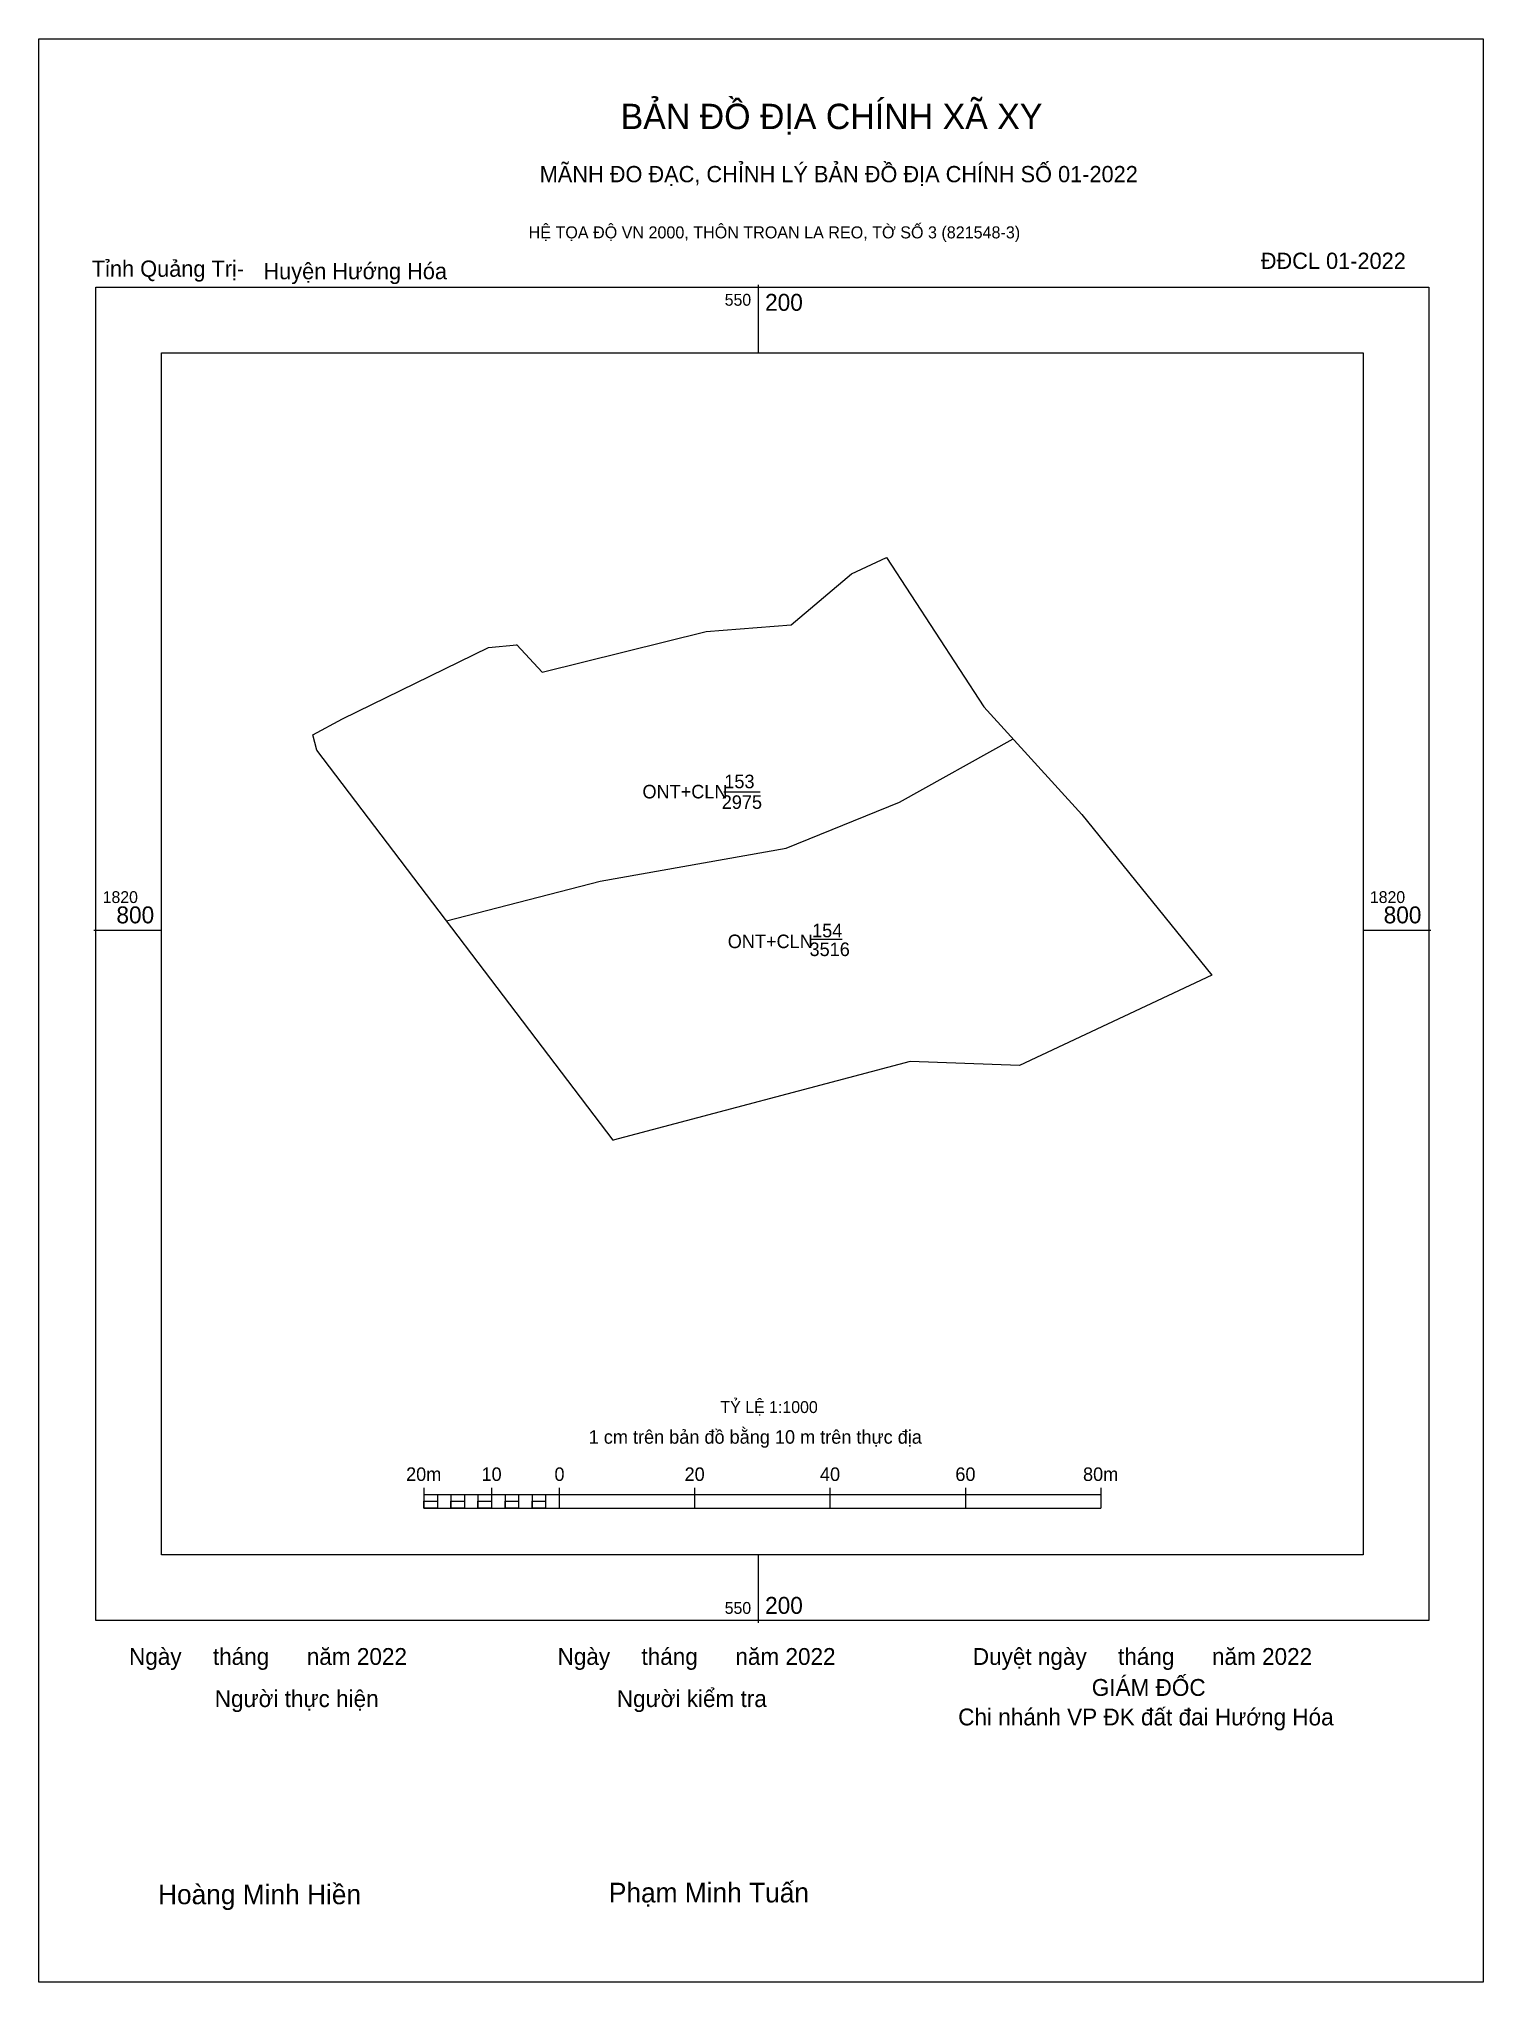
# Model space of a CAD drawing. Extents: x 549271 to 550307, y 1819685 to 1820932.
# Drawn here: x 550093.7 to 550307.1, y 1820644.7 to 1820931.6 of the extents above.
import ezdxf

# ---------------------------------------------------------------- set-up
doc = ezdxf.new("R2010")
doc.units = 0
for name, color, linetype in [('Level 1', 7, 'Continuous'), ('Level 10', 7, 'Continuous'), ('Level 15', 7, 'Continuous'), ('Level 27', 7, 'Continuous'), ('Level 6', 7, 'Continuous'), ('Level 62', 7, 'Continuous'), ('Level 63', 7, 'Continuous'), ('Level 9', 7, 'Continuous')]:
    doc.layers.add(name, color=color, linetype=linetype)

msp = doc.modelspace()

# ---------------------------------------------------------------- linework, layer by layer
at = {"layer": 'Level 10'}
msp.add_lwpolyline([(550218.94, 1820855.01), (550233.34, 1820832.99), (550247.77, 1820817.08), (550266.98, 1820793.37), (550238.58, 1820780.01), (550222.45, 1820780.58), (550178.55, 1820768.97), (550134.8, 1820826.58), (550134.21, 1820828.81), (550138.58, 1820831.19), (550160.16, 1820841.73), (550164.33, 1820842.14), (550168.09, 1820838.11), (550192.28, 1820844.1), (550204.88, 1820845.08), (550213.78, 1820852.58)], close=True, dxfattribs=at)
at = {"layer": 'Level 15'}
msp.add_lwpolyline([(550093.72, 1820931.59), (550307.08, 1820931.59), (550307.08, 1820644.67), (550093.72, 1820644.67)], close=True, dxfattribs=at)
msp.add_lwpolyline([(550153.96, 1820801.35), (550176.66, 1820807.22), (550204.14, 1820812.12), (550220.84, 1820818.9), (550237.66, 1820828.23)], dxfattribs=at)
at = {"layer": 'Level 27'}
for p, q in [((550218.94, 1820855.01), (550218.93, 1820855.02)), ((550164.33, 1820842.14), (550164.32, 1820842.15)), ((550266.98, 1820793.37), (550266.99, 1820793.36)), ((550178.55, 1820768.97), (550178.56, 1820768.96))]:
    msp.add_line(p, q, dxfattribs=at)
at = {"layer": 'Level 62'}
msp.add_lwpolyline([(550111.84, 1820885.25), (550289.35, 1820885.25), (550289.35, 1820707.74), (550111.84, 1820707.74)], close=True, dxfattribs=at)
at = {"layer": 'Level 63'}
for p, q in [((550200, 1820895.25), (550200, 1820885.25)), ((550194.9, 1820820.41), (550200.28, 1820820.41)), ((550101.84, 1820800), (550111.84, 1820800)), ((550289.35, 1820800), (550299.35, 1820800)), ((550207.81, 1820798.68), (550212.4, 1820798.68)), ((550150.59, 1820717.67), (550150.59, 1820714.67)), ((550150.59, 1820716.67), (550250.59, 1820716.67)), ((550152.59, 1820716.67), (550152.59, 1820714.67)), ((550154.59, 1820716.67), (550154.59, 1820714.67)), ((550156.59, 1820716.67), (550156.59, 1820714.67)), ((550158.59, 1820716.67), (550158.59, 1820714.67)), ((550160.59, 1820717.67), (550160.59, 1820714.67)), ((550160.59, 1820716.67), (550160.59, 1820714.67)), ((550162.59, 1820716.67), (550162.59, 1820714.67)), ((550164.59, 1820716.67), (550164.59, 1820714.67)), ((550166.59, 1820716.67), (550166.59, 1820714.67)), ((550168.59, 1820716.67), (550168.59, 1820714.67)), ((550170.59, 1820717.67), (550170.59, 1820714.67)), ((550170.59, 1820716.67), (550170.59, 1820714.67)), ((550190.59, 1820717.67), (550190.59, 1820714.67)), ((550210.59, 1820717.67), (550210.59, 1820714.67)), ((550230.59, 1820717.67), (550230.59, 1820714.67)), ((550250.59, 1820717.67), (550250.59, 1820714.67)), ((550150.59, 1820714.67), (550250.59, 1820714.67)), ((550200, 1820707.74), (550200, 1820697.74))]:
    msp.add_line(p, q, dxfattribs=at)
for points in [[(550102.15, 1820894.94), (550299.04, 1820894.94), (550299.04, 1820698.05), (550102.15, 1820698.05)], [(550150.59, 1820715.67), (550152.59, 1820715.67), (550152.59, 1820714.67), (550150.59, 1820714.67)], [(550150.59, 1820715.67), (550152.59, 1820715.67), (550152.59, 1820714.67), (550150.59, 1820714.67)], [(550154.59, 1820715.67), (550156.59, 1820715.67), (550156.59, 1820714.67), (550154.59, 1820714.67)], [(550158.59, 1820715.67), (550160.59, 1820715.67), (550160.59, 1820714.67), (550158.59, 1820714.67)], [(550162.59, 1820715.67), (550164.59, 1820715.67), (550164.59, 1820714.67), (550162.59, 1820714.67)], [(550166.59, 1820715.67), (550168.59, 1820715.67), (550168.59, 1820714.67), (550166.59, 1820714.67)]]:
    msp.add_lwpolyline(points, close=True, dxfattribs=at)

# ---------------------------------------------------------------- texts
at = {"layer": 'Level 1'}
for s, p in [('153', (550194.98, 1820820.95)), ('ONT+CLN', (550182.89, 1820819.45)), ('2975', (550194.6, 1820817.9)), ('154', (550207.95, 1820798.94)), ('ONT+CLN', (550195.49, 1820797.34)), ('3516', (550207.57, 1820796.17))]:
    msp.add_text(s, height=2, dxfattribs=at).set_placement(p)
at = {"layer": 'Level 6'}
msp.add_text('TỶ LỆ 1:1000', height=1.7579, dxfattribs=at).set_placement((550194.41, 1820728.7))
at = {"layer": 'Level 63'}
for s, height, p in [('BẢN ĐỒ ĐỊA CHÍNH XÃ XY', 3.7437, (550179.66, 1820918.27)), ('MÃNH ĐO ĐẠC, CHỈNH LÝ BẢN ĐỒ ĐỊA CHÍNH SỐ 01-2022', 2.4022, (550167.71, 1820910.42)), ('HỆ TỌA ĐỘ VN 2000, THÔN TROAN LA REO, TỜ SỐ 3 (821548-3)', 1.7782, (550166.08, 1820902.13)), ('550', 1.75, (550195.04, 1820892.19)), ('200', 2.5, (550201, 1820891.44)), ('1820', 1.75, (550103.15, 1820804)), ('1820', 1.75, (550290.35, 1820804)), ('800', 2.5, (550105.18, 1820801)), ('800', 2.5, (550292.38, 1820801)), ('1 cm trên bản đồ bằng 10 m trên thực địa', 2, (550174.95, 1820724.17)), ('20m', 2, (550147.97, 1820718.67)), ('10', 2, (550159.11, 1820718.67)), ('0', 2, (550169.89, 1820718.67)), ('20', 2, (550189.11, 1820718.67)), ('40', 2, (550209.11, 1820718.67)), ('60', 2, (550229.11, 1820718.67)), ('80m', 2, (550247.97, 1820718.67)), ('550', 1.75, (550195.04, 1820699.05)), ('200', 2.5, (550201, 1820699.05)), ('Ngày     tháng      năm 2022', 2.4883, (550107.04, 1820691.51)), ('Ngày     tháng      năm 2022', 2.4883, (550170.35, 1820691.51)), ('Duyệt ngày     tháng      năm 2022', 2.4883, (550231.69, 1820691.51)), ('Người thực hiện', 2.4883, (550119.71, 1820685.29)), ('Người kiểm tra', 2.4883, (550179.1, 1820685.29)), ('GIÁM ĐỐC', 2.488, (550249.26, 1820686.94)), ('Chi nhánh VP ĐK đất đai Hướng Hóa', 2.4883, (550229.53, 1820682.58)), ('Hoàng Minh Hiền', 2.9024, (550111.33, 1820656.18)), ('Phạm Minh Tuấn', 2.9024, (550177.93, 1820656.44))]:
    msp.add_text(s, height=height, dxfattribs=at).set_placement(p)
at = {"layer": 'Level 9'}
for s, p in [('ĐĐCL 01-2022', (550274.23, 1820897.62)), ('Tỉnh Quảng Trị-', (550101.55, 1820896.46)), ('Huyện Hướng Hóa', (550126.9, 1820896.1))]:
    msp.add_text(s, height=2.4022, dxfattribs=at).set_placement(p)

doc.saveas('drawing.dxf')
